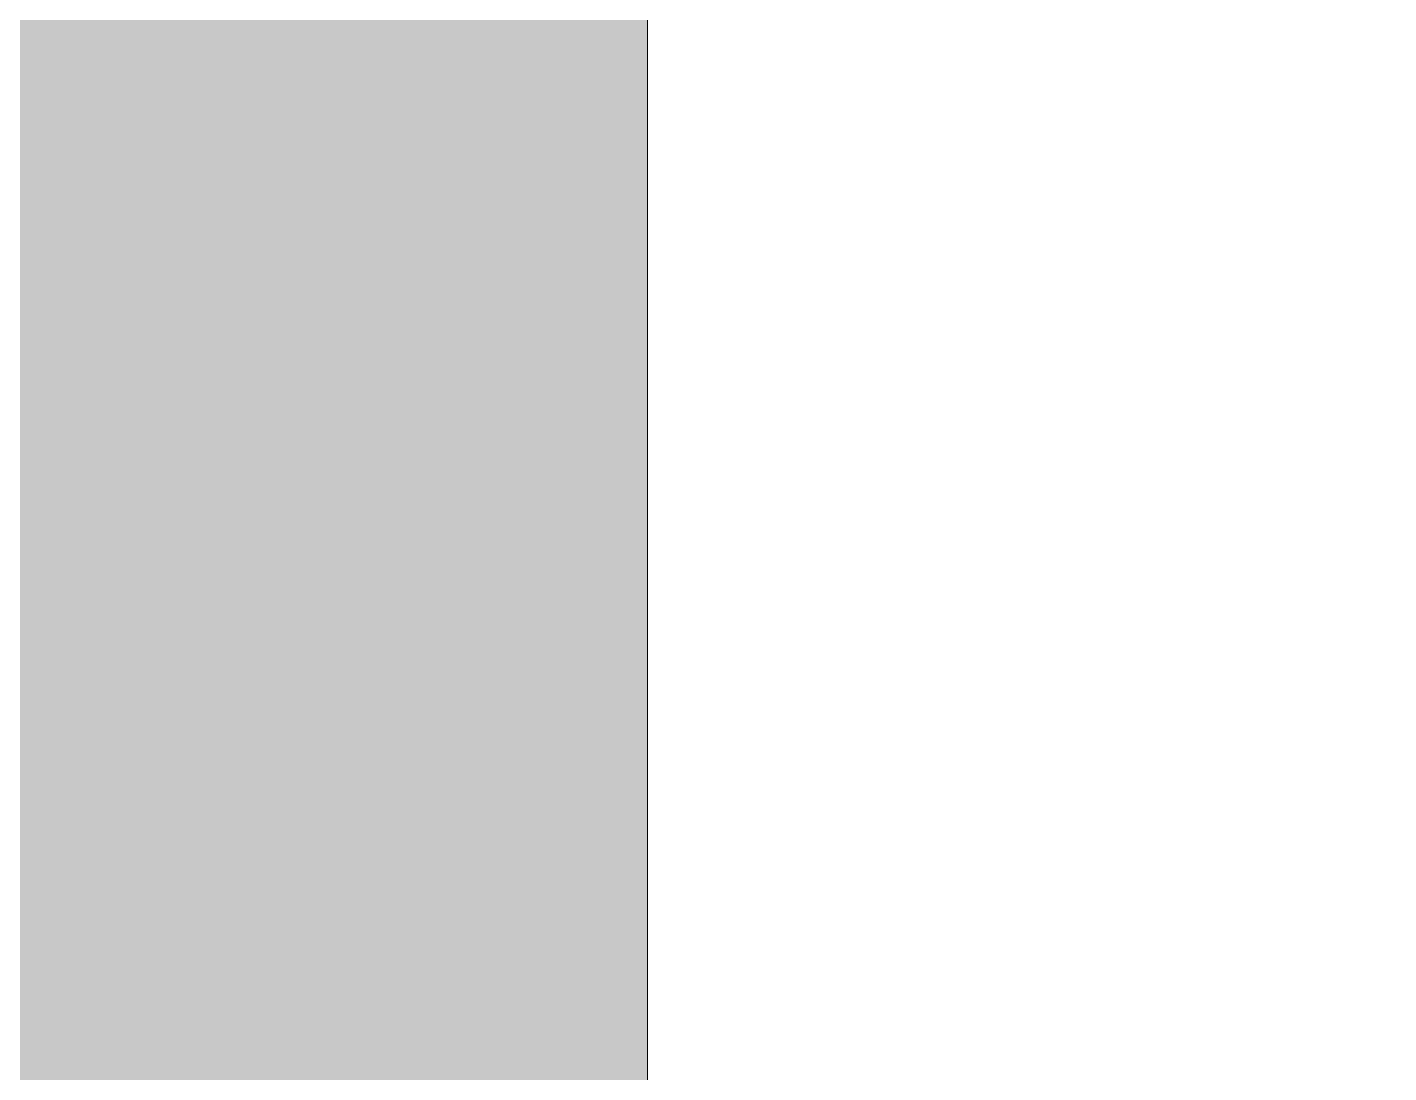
# Model space of a CAD drawing. Header units: inches. Extents: x 1750 to 8392, y -297 to 660.
# Drawn here: x 2220.8252 to 2220.9295, y 229.6129 to 229.6929 of the extents above; entities that cross this region are included whole.
import ezdxf

# ---------------------------------------------------------------- set-up
doc = ezdxf.new("R2010")
doc.units = ezdxf.units.IN
doc.header["$MEASUREMENT"] = 0
doc.layers.add('A-WALL-1', color=113, linetype='Continuous', lineweight=9)

# ---------------------------------------------------------------- blocks, each defined once
blk = doc.blocks.new('Basic Wall _ EXT - FIBER CEMENT - LARGE - ___-2505162-BUILDING ELEVATION - EAST')
at = {"layer": 'A-WALL-1'}
h = blk.add_hatch(color=256, dxfattribs=at)
h.paths.add_polyline_path([(2523.71137, 229.1487), (2523.72374, 229.1487), (2523.71975, 229.72581), (2325.3665, 229.72581), (2325.3665, 229.1487), (2330.53702, 229.1487), (2330.53702, 229.5), (2368.56046, 229.5), (2368.56046, 229.1487), (2446.11202, 229.1487), (2446.11202, 229.5), (2484.13546, 229.5), (2484.13546, 229.1487), (2523.43435, 229.1487)], flags=0)
h.paths.add_polyline_path([(2067.59963, 229.1487), (2100.51202, 229.1487), (2100.51202, 229.5), (2138.53546, 229.5), (2138.53546, 229.1487), (2215.71202, 229.1487), (2215.71202, 229.5), (2220.87272, 229.5), (2220.87272, 229.72581), (2067.59963, 229.72279)], flags=0)
h.paths.add_polyline_path([(2253.73546, 229.1487), (2324.3665, 229.1487), (2324.3665, 229.72581), (2221.87272, 229.72581), (2221.87272, 229.5), (2253.73546, 229.5)], flags=0)
blk = doc.blocks.new('Walls 5 - Walls 1-2567125-BUILDING ELEVATION - EAST')
at = {"layer": 'A-WALL-1'}
blk.add_line((2220.87272, 234.22108), (2220.87272, 177.74939), dxfattribs=at)
blk = doc.blocks.new('Walls 7 - Walls 1-2567155-BUILDING ELEVATION - EAST')
at = {"layer": 'A-WALL-1'}
blk.add_line((2220.87272, 233.29172), (2220.87272, 177.74939), dxfattribs=at)

msp = doc.modelspace()

# ---------------------------------------------------------------- block references
at = {"layer": 'A-WALL-1'}
for name in ['Walls 7 - Walls 1-2567155-BUILDING ELEVATION - EAST', 'Walls 5 - Walls 1-2567125-BUILDING ELEVATION - EAST', 'Basic Wall _ EXT - FIBER CEMENT - LARGE - ___-2505162-BUILDING ELEVATION - EAST']:
    msp.add_blockref(name, (0, 0), dxfattribs=at)

doc.saveas('drawing.dxf')
